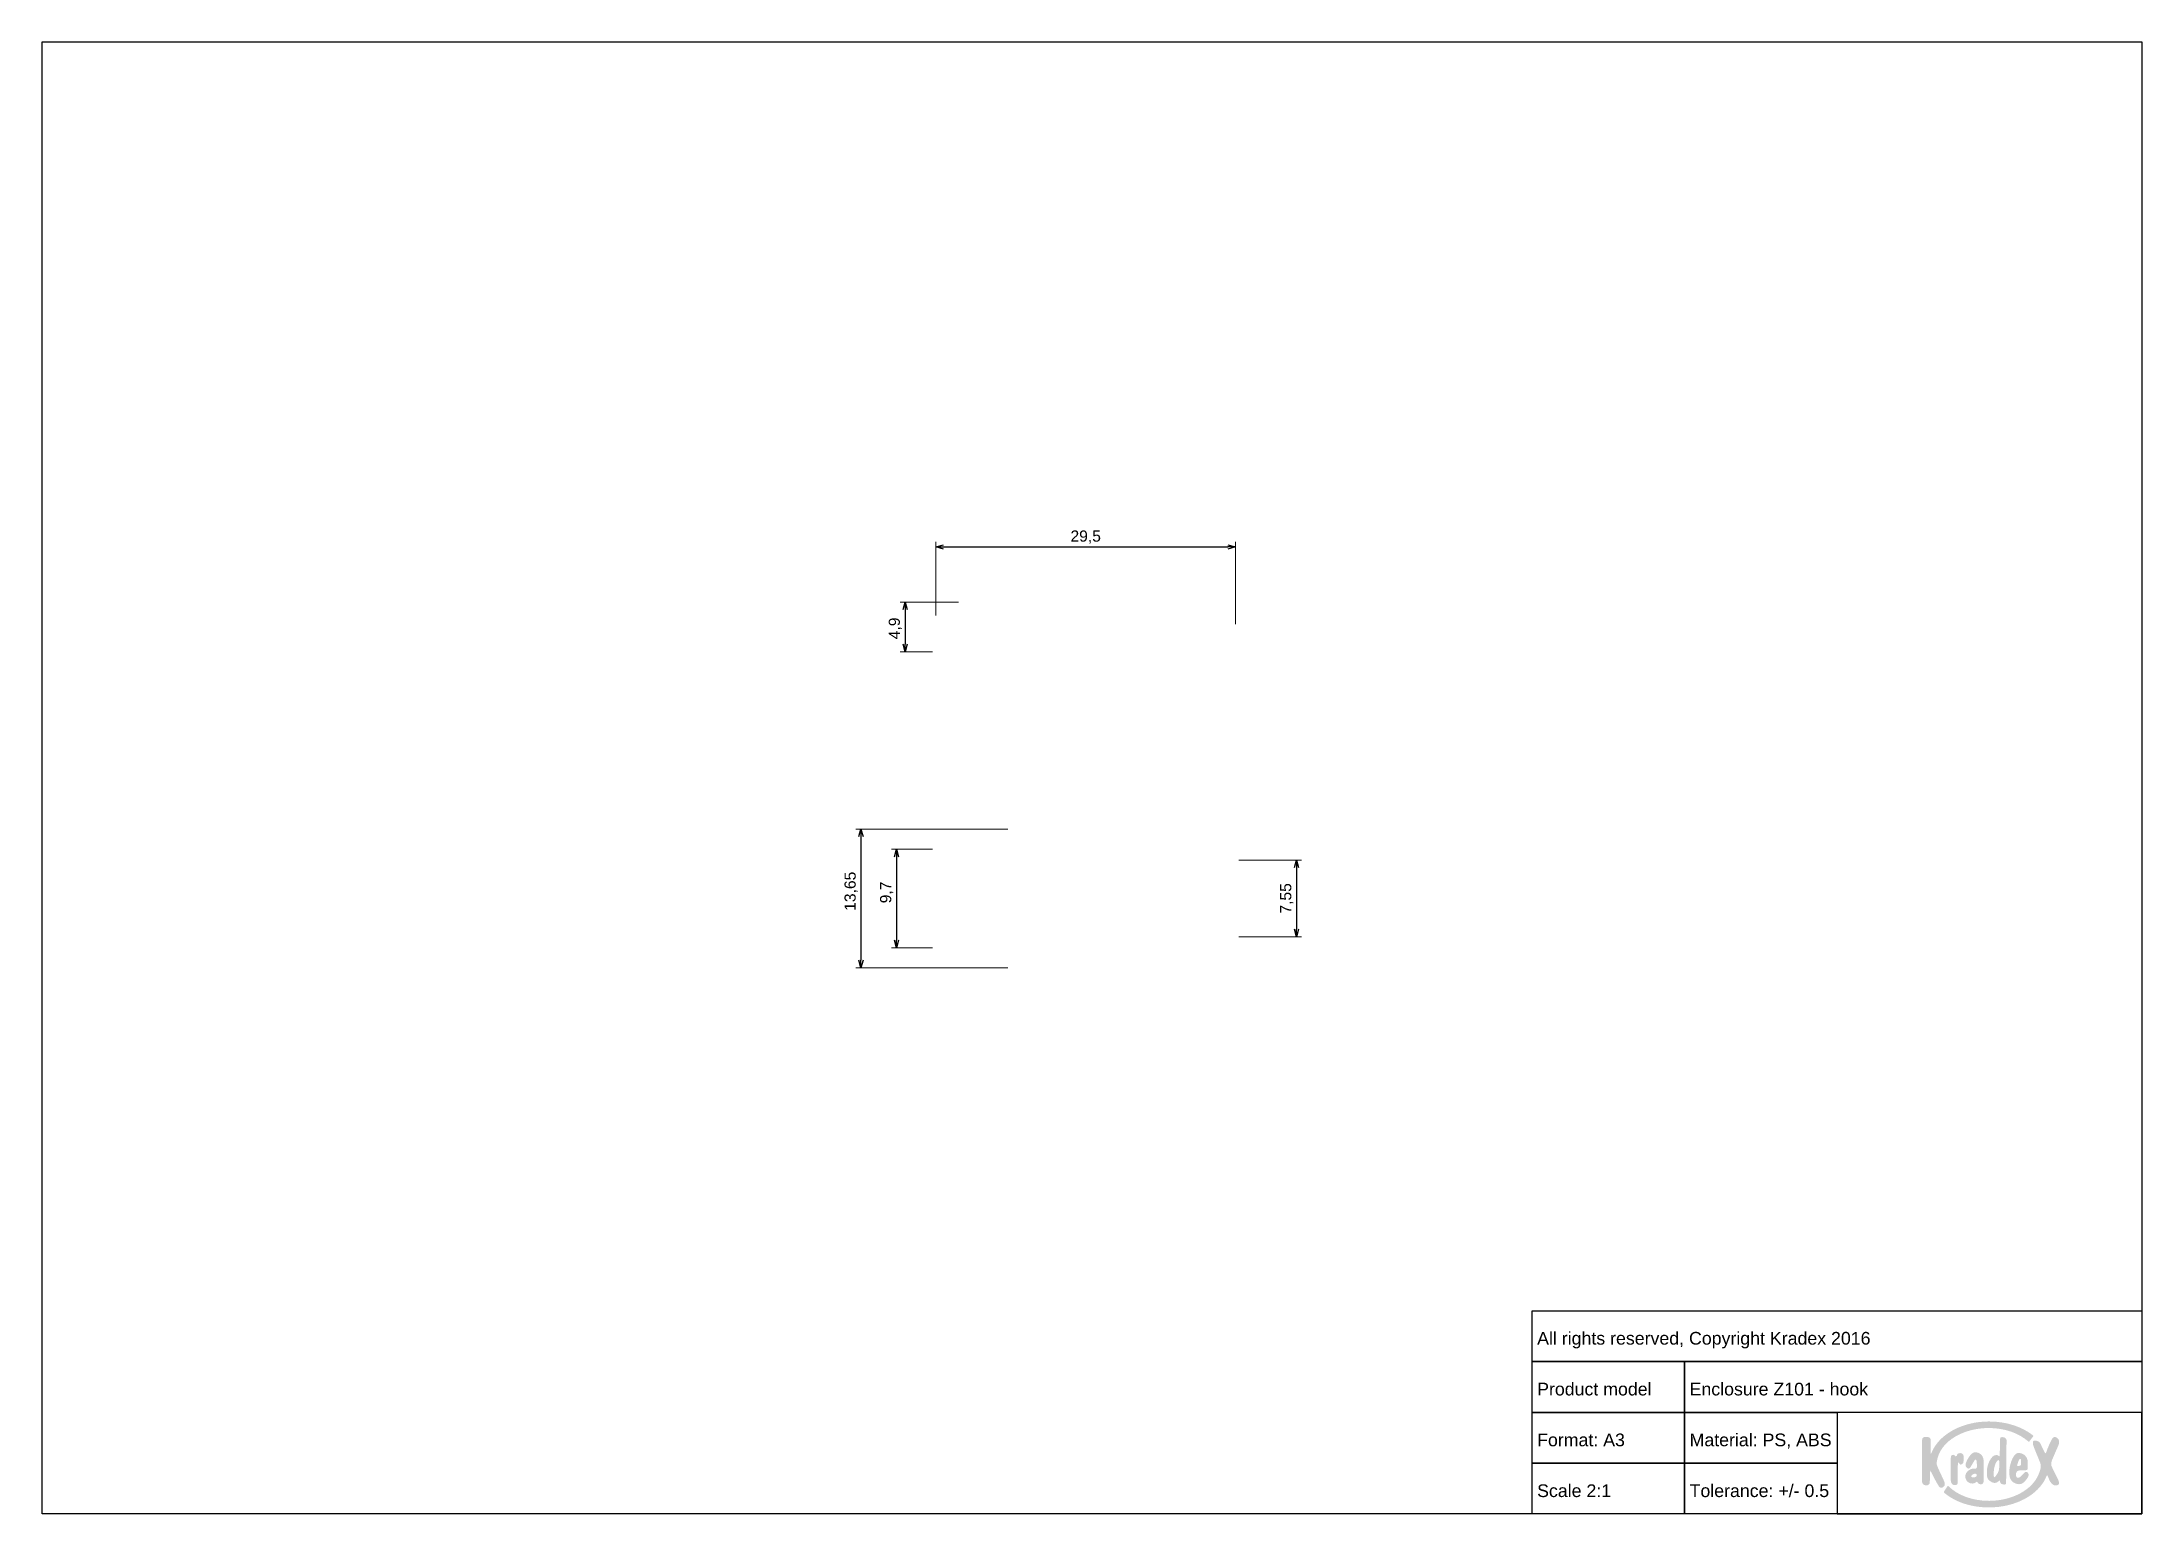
# Paper-space layout 'Hook' of a CAD drawing. Header units: millimetres. Extents: x 0 to 414, y 0 to 290.
import ezdxf

# ---------------------------------------------------------------- set-up
doc = ezdxf.new("R2010")
doc.units = ezdxf.units.MM
doc.layers.add('MD_Annotation', color=7, linetype='Continuous', lineweight=25)
doc.layers.add('Tabelka', color=7, linetype='Continuous')
doc.styles.get("Standard").update_dxf_attribs({"font": 'arial.ttf'})
doc.dimstyles.new('ISO-25', dxfattribs={"dimtxt": 2.2, "dimasz": 1.5, "dimexe": 1, "dimexo": 0.625, "dimtad": 1, "dimrnd": 0.05, "dimtxsty": 'Standard', "dimblk": 'OPEN30', "dimcen": 2.5, "dimadec": 0, "dimazin": 0, "dimtfac": 1, "dimtmove": 0, "dimatfit": 3, "dimfxl": 1, "dimlwe": 18, "dimarcsym": 0})

# ---------------------------------------------------------------- blocks, each defined once
blk = doc.blocks.new('_Open30')
at = {"color": 0, "linetype": 'ByBlock', "lineweight": -2}
for p, q in [((-1, 0.27), (0, 0)), ((0, 0), (-1, -0.27)), ((0, 0), (-1, 0))]:
    blk.add_line(p, q, dxfattribs=at)
blk = doc.blocks.new('*D27')
at = {"layer": 'Defpoints', "color": 0, "transparency": 16777216}
for p in [(235.16, 190.78), (176.16, 176.64), (235.16, 174.94)]:
    blk.add_point(p, dxfattribs=at)
at = {"layer": 'MD_Annotation', "color": 0, "lineweight": 18, "transparency": 16777216}
for p, q in [((176.16, 177.27), (176.16, 191.78)), ((235.16, 175.57), (235.16, 191.78))]:
    blk.add_line(p, q, dxfattribs=at)
at = {"layer": 'MD_Annotation', "color": 0, "lineweight": -2, "transparency": 16777216}
blk.add_line((177.66, 190.78), (233.66, 190.78), dxfattribs=at)
at = {"layer": 'MD_Annotation', "color": 0, "lineweight": -2, "transparency": 16777216, "xscale": 1.5, "yscale": 1.5, "zscale": 1.5, "rotation": 180}
blk.add_blockref('_Open30', (176.16, 190.78), dxfattribs=at)
at = {"layer": 'MD_Annotation', "color": 0, "lineweight": -2, "transparency": 16777216, "xscale": 1.5, "yscale": 1.5, "zscale": 1.5}
blk.add_blockref('_Open30', (235.16, 190.78), dxfattribs=at)
at = {"layer": 'MD_Annotation', "color": 0, "transparency": 16777216, "insert": (205.66, 192.72), "char_height": 2.2, "attachment_point": 5}
blk.add_mtext('29,5', dxfattribs=at)
blk = doc.blocks.new('*D28')
at = {"layer": 'Defpoints', "color": 0, "transparency": 16777216}
for p in [(181.26, 179.94), (170.14, 170.14), (176.16, 170.14)]:
    blk.add_point(p, dxfattribs=at)
at = {"layer": 'MD_Annotation', "color": 0, "lineweight": 18, "transparency": 16777216}
for p, q in [((180.63, 179.94), (169.14, 179.94)), ((175.53, 170.14), (169.14, 170.14))]:
    blk.add_line(p, q, dxfattribs=at)
at = {"layer": 'MD_Annotation', "color": 0, "lineweight": -2, "transparency": 16777216}
blk.add_line((170.14, 178.44), (170.14, 171.64), dxfattribs=at)
at = {"layer": 'MD_Annotation', "color": 0, "lineweight": -2, "transparency": 16777216, "xscale": 1.5, "yscale": 1.5, "zscale": 1.5}
for p, rotation in [((170.14, 179.94), 90), ((170.14, 170.14), 270)]:
    blk.add_blockref('_Open30', p, dxfattribs=dict(at, rotation=rotation))
at = {"layer": 'MD_Annotation', "color": 0, "transparency": 16777216, "insert": (168.2, 174.75), "char_height": 2.2, "attachment_point": 5, "rotation": 90}
blk.add_mtext('4,9', dxfattribs=at)
blk = doc.blocks.new('*D29')
at = {"layer": 'Defpoints', "color": 0, "transparency": 16777216}
for p in [(190.96, 135.27), (161.44, 107.97), (190.96, 107.97)]:
    blk.add_point(p, dxfattribs=at)
at = {"layer": 'MD_Annotation', "color": 0, "lineweight": 18, "transparency": 16777216}
for p, q in [((190.33, 135.27), (160.44, 135.27)), ((190.33, 107.97), (160.44, 107.97))]:
    blk.add_line(p, q, dxfattribs=at)
at = {"layer": 'MD_Annotation', "color": 0, "lineweight": -2, "transparency": 16777216}
blk.add_line((161.44, 133.77), (161.44, 109.47), dxfattribs=at)
at = {"layer": 'MD_Annotation', "color": 0, "lineweight": -2, "transparency": 16777216, "xscale": 1.5, "yscale": 1.5, "zscale": 1.5}
for p, rotation in [((161.44, 135.27), 90), ((161.44, 107.97), 270)]:
    blk.add_blockref('_Open30', p, dxfattribs=dict(at, rotation=rotation))
at = {"layer": 'MD_Annotation', "color": 0, "transparency": 16777216, "insert": (159.5, 123.03), "char_height": 2.2, "attachment_point": 5, "rotation": 90}
blk.add_mtext('13,65', dxfattribs=at)
blk = doc.blocks.new('*D213')
at = {"layer": 'Defpoints', "color": 0, "transparency": 16777216}
for p in [(176.16, 131.32), (168.44, 111.92), (176.16, 111.92)]:
    blk.add_point(p, dxfattribs=at)
at = {"layer": 'MD_Annotation', "color": 0, "lineweight": 18, "transparency": 16777216}
for p, q in [((175.53, 131.32), (167.44, 131.32)), ((175.53, 111.92), (167.44, 111.92))]:
    blk.add_line(p, q, dxfattribs=at)
at = {"layer": 'MD_Annotation', "color": 0, "lineweight": -2, "transparency": 16777216}
blk.add_line((168.44, 129.82), (168.44, 113.42), dxfattribs=at)
at = {"layer": 'MD_Annotation', "color": 0, "lineweight": -2, "transparency": 16777216, "xscale": 1.5, "yscale": 1.5, "zscale": 1.5}
for p, rotation in [((168.44, 131.32), 90), ((168.44, 111.92), 270)]:
    blk.add_blockref('_Open30', p, dxfattribs=dict(at, rotation=rotation))
at = {"layer": 'MD_Annotation', "color": 0, "transparency": 16777216, "insert": (166.5, 122.79), "char_height": 2.2, "attachment_point": 5, "rotation": 90}
blk.add_mtext('9,7', dxfattribs=at)
blk = doc.blocks.new('*D214')
at = {"layer": 'Defpoints', "color": 0, "transparency": 16777216}
for p in [(235.16, 129.17), (235.16, 114.07), (247.16, 114.07)]:
    blk.add_point(p, dxfattribs=at)
at = {"layer": 'MD_Annotation', "color": 0, "lineweight": 18, "transparency": 16777216}
for p, q in [((235.78, 129.17), (248.16, 129.17)), ((235.78, 114.07), (248.16, 114.07))]:
    blk.add_line(p, q, dxfattribs=at)
at = {"layer": 'MD_Annotation', "color": 0, "lineweight": -2, "transparency": 16777216}
blk.add_line((247.16, 127.67), (247.16, 115.57), dxfattribs=at)
at = {"layer": 'MD_Annotation', "color": 0, "lineweight": -2, "transparency": 16777216, "xscale": 1.5, "yscale": 1.5, "zscale": 1.5}
for p, rotation in [((247.16, 129.17), 90), ((247.16, 114.07), 270)]:
    blk.add_blockref('_Open30', p, dxfattribs=dict(at, rotation=rotation))
at = {"layer": 'MD_Annotation', "color": 0, "transparency": 16777216, "insert": (245.22, 121.62), "char_height": 2.2, "attachment_point": 5, "rotation": 90}
blk.add_mtext('7,55', dxfattribs=at)

psp = doc.layouts.new('Hook')

# ---------------------------------------------------------------- hatches: boundary and pattern name
at = {"layer": 'Tabelka', "true_color": 0x00539f}
h = psp.add_hatch(color=154, dxfattribs=at)
h.dxf.hatch_style = 2
edge = h.paths.add_edge_path()
edge.add_spline(control_points=[(374.452, 7.247), (374.452, 7.247), (373.51, 9.264), (373.51, 9.264), (373.027, 10.278), (373.135, 10.371), (373.142, 10.652), (373.153, 10.78), (373.198, 11.025), (373.272, 11.395), (374.146, 14.885), (378.349, 17.396), (383.431, 17.396), (386.539, 17.396), (389.31, 16.365), (391.14, 14.764), (391.212, 14.701), (391.303, 14.674), (391.367, 14.764), (391.407, 14.82), (392.038, 15.653), (392.08, 15.707), (392.146, 15.792), (392.165, 15.888), (392.046, 15.98), (389.902, 17.647), (386.835, 18.687), (383.431, 18.687), (378.361, 18.687), (374.042, 16.376), (372.395, 13.137), (372.349, 13.042), (372.337, 13.015), (372.282, 12.902), (371.992, 12.2), (371.912, 12.087), (371.925, 12.885), (371.925, 12.885), (371.954, 15.023), (371.954, 15.023), (371.962, 15.529), (371.572, 15.657), (370.946, 15.643), (370.473, 15.632), (370.267, 15.43), (370.265, 15.079), (370.265, 15.079), (370.237, 6.899), (370.237, 6.899), (370.236, 6.511), (370.504, 6.128), (371.014, 6.11), (371.55, 6.091), (371.745, 6.413), (371.758, 6.673), (371.809, 7.708), (371.835, 8.228), (371.835, 8.551), (371.822, 9.37), (371.941, 8.97), (372.117, 8.593), (372.491, 7.782), (373.016, 6.81), (373.551, 5.937), (373.732, 5.642), (374.111, 5.562), (374.417, 5.765), (374.999, 6.148), (374.635, 6.841), (374.452, 7.247), (374.452, 7.247), (374.452, 7.247), (374.452, 7.247)], knot_values=[0, 0, 0, 0, 1, 1, 1, 2, 2, 2, 3, 3, 3, 4, 4, 4, 5, 5, 5, 6, 6, 6, 7, 7, 7, 8, 8, 8, 9, 9, 9, 10, 10, 10, 11, 11, 11, 12, 12, 12, 13, 13, 13, 14, 14, 14, 15, 15, 15, 16, 16, 16, 17, 17, 17, 18, 18, 18, 19, 19, 19, 20, 20, 20, 21, 21, 21, 22, 22, 22, 23, 23, 23, 24, 24, 24, 24], degree=3, periodic=0)
edge = h.paths.add_edge_path()
edge.add_spline(control_points=[(377.608, 10.37), (377.838, 9.943), (378.434, 10.331), (378.434, 10.967), (378.434, 11.118), (378.434, 11.762), (378.434, 11.762), (378.434, 12.235), (378.124, 12.461), (377.8, 12.461), (377.45, 12.461), (377.269, 12.368), (377.164, 12.19), (377.123, 12.12), (377.078, 11.803), (376.901, 11.82), (376.725, 11.838), (376.678, 12.118), (376.371, 12.125), (376.119, 12.125), (375.9, 11.996), (375.9, 11.471), (375.9, 11.471), (375.9, 7.082), (375.9, 7.082), (375.9, 6.713), (376.107, 6.146), (376.65, 6.146), (377.151, 6.146), (377.263, 6.431), (377.267, 6.631), (377.267, 6.631), (377.259, 8.829), (377.281, 9.924), (377.294, 10.585), (377.357, 10.834), (377.608, 10.37), (377.608, 10.37), (377.608, 10.37), (377.608, 10.37)], knot_values=[0, 0, 0, 0, 1, 1, 1, 2, 2, 2, 3, 3, 3, 4, 4, 4, 5, 5, 5, 6, 6, 6, 7, 7, 7, 8, 8, 8, 9, 9, 9, 10, 10, 10, 11, 11, 11, 12, 12, 12, 13, 13, 13, 13], degree=3, periodic=0)
edge = h.paths.add_edge_path()
edge.add_spline(control_points=[(380.165, 9.394), (379.577, 9.272), (378.815, 8.763), (378.76, 8.009), (378.687, 7.019), (379.545, 6.261), (380.473, 6.521), (380.938, 6.651), (380.932, 6.996), (381.167, 6.685), (381.288, 6.524), (381.455, 6.324), (381.767, 6.324), (382.111, 6.324), (382.288, 6.449), (382.342, 6.756), (382.414, 7.162), (382.367, 10.996), (382.344, 11.135), (382.272, 11.581), (382.134, 11.939), (381.864, 12.184), (381.591, 12.432), (381.011, 12.684), (380.633, 12.632), (379.928, 12.535), (379.361, 11.557), (379.097, 11.03), (379.001, 10.839), (378.614, 10.007), (378.904, 9.718), (378.904, 9.718), (379.067, 9.554), (379.067, 9.554), (379.309, 9.313), (379.619, 9.428), (379.747, 9.644), (379.747, 9.644), (380.288, 10.546), (380.554, 11), (380.653, 11.169), (381.053, 11.684), (381.057, 9.98), (381.059, 9.128), (380.826, 9.532), (380.165, 9.394), (380.165, 9.394), (380.165, 9.394), (380.165, 9.394)], knot_values=[0, 0, 0, 0, 1, 1, 1, 2, 2, 2, 3, 3, 3, 4, 4, 4, 5, 5, 5, 6, 6, 6, 7, 7, 7, 8, 8, 8, 9, 9, 9, 10, 10, 10, 11, 11, 11, 12, 12, 12, 13, 13, 13, 14, 14, 14, 15, 15, 15, 16, 16, 16, 16], degree=3, periodic=0)
edge = h.paths.add_edge_path()
edge.add_spline(control_points=[(380.55, 7.685), (380.17, 7.64), (379.676, 7.724), (380.037, 8.112), (380.264, 8.356), (380.451, 8.375), (380.704, 8.406), (381.134, 8.461), (381.163, 7.757), (380.55, 7.685)], knot_values=[0, 0, 0, 0, 1, 1, 1, 2, 2, 2, 3, 3, 3, 3], degree=3, periodic=0)
edge = h.paths.add_edge_path()
edge.add_spline(control_points=[(386.436, 6.264), (386.726, 6.264), (386.787, 6.337), (386.789, 6.545), (386.789, 6.545), (386.872, 14.992), (386.872, 14.992), (386.876, 15.463), (386.311, 15.61), (386.01, 15.61), (385.765, 15.61), (385.612, 15.51), (385.606, 15.237), (385.606, 15.237), (385.524, 11.821), (385.524, 11.821), (384.117, 12.96), (382.998, 10.249), (382.998, 8.874), (382.998, 7.5), (383.095, 7.397), (383.507, 7.056), (383.832, 6.787), (384.125, 6.601), (384.497, 6.601), (384.773, 6.601), (384.945, 6.647), (385.234, 6.869), (385.523, 7.091), (385.609, 7.106), (385.609, 7.106), (385.609, 7.106), (385.609, 6.815), (385.609, 6.815), (385.609, 6.52), (385.959, 6.264), (386.436, 6.264)], knot_values=[0, 0, 0, 0, 1, 1, 1, 2, 2, 2, 3, 3, 3, 4, 4, 4, 5, 5, 5, 6, 6, 6, 7, 7, 7, 8, 8, 8, 9, 9, 9, 10, 10, 10, 11, 11, 11, 12, 12, 12, 12], degree=3, periodic=0)
edge = h.paths.add_edge_path()
edge.add_spline(control_points=[(385.17, 8.585), (384.418, 7.345), (384.346, 7.496), (384.346, 8.453), (384.346, 10.036), (384.959, 11.08), (385.306, 11.08), (385.388, 11.08), (385.44, 10.996), (385.44, 10.82), (385.44, 10.083), (385.516, 9.157), (385.17, 8.585), (385.17, 8.585), (385.17, 8.585), (385.17, 8.585)], knot_values=[0, 0, 0, 0, 1, 1, 1, 2, 2, 2, 3, 3, 3, 4, 4, 4, 5, 5, 5, 5], degree=3, periodic=0)
edge = h.paths.add_edge_path()
edge.add_spline(control_points=[(389.544, 9.05), (389.544, 9.05), (390.668, 9.092), (390.668, 9.092), (390.952, 9.125), (391.052, 9.194), (391.052, 9.524), (391.052, 9.524), (391.052, 10.742), (391.052, 10.742), (391.052, 11.404), (390.623, 11.908), (390.374, 12.101), (390.128, 12.291), (389.649, 12.507), (389.26, 12.489), (388.533, 12.482), (388.033, 11.501), (387.809, 10.83), (387.554, 10.063), (387.405, 9.514), (387.405, 8.437), (387.405, 7.36), (387.959, 6.874), (388.184, 6.726), (388.972, 6.205), (389.776, 6.231), (390.248, 6.702), (390.551, 7.005), (390.982, 7.386), (391.181, 7.959), (391.243, 8.113), (391.246, 8.413), (391.074, 8.585), (390.884, 8.781), (390.64, 8.864), (390.382, 8.605), (390.382, 8.605), (389.592, 7.792), (389.592, 7.792), (389.128, 7.315), (388.569, 7.732), (388.724, 8.405), (388.852, 8.971), (389.117, 9.035), (389.544, 9.05)], knot_values=[0, 0, 0, 0, 1, 1, 1, 2, 2, 2, 3, 3, 3, 4, 4, 4, 5, 5, 5, 6, 6, 6, 7, 7, 7, 8, 8, 8, 9, 9, 9, 10, 10, 10, 11, 11, 11, 12, 12, 12, 13, 13, 13, 14, 14, 14, 15, 15, 15, 15], degree=3, periodic=0)
edge = h.paths.add_edge_path()
edge.add_spline(control_points=[(388.976, 10.194), (389.088, 10.498), (389.315, 11.344), (389.582, 11.334), (389.673, 11.33), (389.735, 11.217), (389.742, 11.048), (389.756, 10.711), (389.736, 10.617), (389.736, 10.353), (389.736, 10.15), (389.717, 10.055), (389.545, 9.997), (389.104, 9.847), (388.866, 9.9), (388.976, 10.194), (388.976, 10.194), (388.976, 10.194), (388.976, 10.194)], knot_values=[0, 0, 0, 0, 1, 1, 1, 2, 2, 2, 3, 3, 3, 4, 4, 4, 5, 5, 5, 6, 6, 6, 6], degree=3, periodic=0)
edge = h.paths.add_edge_path()
edge.add_spline(control_points=[(395.909, 9.505), (395.58, 10.17), (395.521, 10.399), (396.017, 11.544), (396.017, 11.544), (397.075, 13.987), (397.075, 13.987), (397.276, 14.452), (397.314, 15.056), (396.91, 15.383), (396.171, 15.981), (395.884, 15.561), (395.182, 13.92), (394.441, 12.19), (394.691, 12.038), (394.19, 12.97), (394.19, 12.97), (393.561, 14.285), (393.561, 14.285), (393.348, 14.731), (392.954, 14.862), (392.635, 14.925), (391.883, 15.072), (391.926, 14.431), (392.334, 13.418), (392.334, 13.418), (393.15, 11.397), (393.15, 11.397), (393.504, 10.519), (393.749, 10.137), (393.528, 9.3), (393.45, 9.005), (393.356, 8.725), (393.251, 8.454), (393.229, 8.395), (393.222, 8.379), (393.18, 8.277), (391.977, 5.275), (387.992, 3.064), (383.431, 3.064), (380.159, 3.064), (377.271, 4.147), (375.478, 5.923), (375.405, 5.993), (375.315, 5.997), (375.241, 5.919), (375.178, 5.827), (374.589, 4.946), (374.547, 4.876), (374.505, 4.806), (374.533, 4.711), (374.583, 4.67), (376.859, 2.78), (379.906, 1.773), (383.431, 1.773), (388.624, 1.773), (393.017, 4.204), (394.582, 7.56), (394.601, 7.601), (394.625, 7.653), (394.647, 7.71), (394.981, 8.657), (394.934, 7.701), (395.507, 6.777), (395.999, 5.985), (396.545, 6.083), (396.877, 6.157), (397.322, 6.256), (397.299, 6.695), (396.945, 7.408), (396.945, 7.408), (395.909, 9.505), (395.909, 9.505), (395.909, 9.505), (395.909, 9.505), (395.909, 9.505)], knot_values=[0, 0, 0, 0, 1, 1, 1, 2, 2, 2, 3, 3, 3, 4, 4, 4, 5, 5, 5, 6, 6, 6, 7, 7, 7, 8, 8, 8, 9, 9, 9, 10, 10, 10, 11, 11, 11, 12, 12, 12, 13, 13, 13, 14, 14, 14, 15, 15, 15, 16, 16, 16, 17, 17, 17, 18, 18, 18, 19, 19, 19, 20, 20, 20, 21, 21, 21, 22, 22, 22, 23, 23, 23, 24, 24, 24, 25, 25, 25, 25], degree=3, periodic=0)

# ---------------------------------------------------------------- linework, layer by layer
at = {"layer": 'Tabelka'}
for points in [[(0.272, 290.149), (413.528, 290.149), (413.528, 0.477), (0.272, 0.477)], [(413.528, 30.477), (293.528, 30.477), (293.528, 40.477), (413.528, 40.477)], [(323.528, 20.477), (293.528, 20.477), (293.528, 30.477), (323.528, 30.477)], [(413.528, 20.477), (323.528, 20.477), (323.528, 30.477), (413.528, 30.477)], [(323.528, 10.477), (293.528, 10.477), (293.528, 20.477), (323.528, 20.477)], [(353.528, 10.477), (323.528, 10.477), (323.528, 20.477), (353.528, 20.477)], [(413.528, 20.477), (353.528, 20.477), (353.528, 0.477), (413.528, 0.477)], [(323.528, 0.477), (293.528, 0.477), (293.528, 10.477), (323.528, 10.477)], [(353.528, 0.477), (323.528, 0.477), (323.528, 10.477), (353.528, 10.477)]]:
    psp.add_lwpolyline(points, close=True, dxfattribs=at)

# ---------------------------------------------------------------- texts
at = {"insert": (293.528, 40.477), "char_height": 2.5, "attachment_point": 1}
psp.add_mtext_dynamic_manual_height_columns('\\P All rights reserved, Copyright Kradex 2016', width=120, gutter_width=12.5, heights=[0], dxfattribs=at)
at = {"layer": 'Tabelka', "char_height": 2.5, "attachment_point": 1}
for s, width, heights, insert in [('\\pi15;\\P\\pi0; Product model', 30, [9.962], (293.528, 30.477)), ('\\P Enclosure Z101 - hook ', 90, [7.412], (323.528, 30.477)), ('\\P Format: A3', 30, [0], (293.528, 20.477)), ('\\P Material: PS, ABS', 30, [0], (323.528, 20.477)), ('\\P Scale 2:1', 30, [0], (293.528, 10.477)), ('\\P Tolerance: +/- 0.5', 30, [0], (323.528, 10.477))]:
    psp.add_mtext_dynamic_manual_height_columns(s, width=width, gutter_width=12.5, heights=heights, dxfattribs=dict(at, insert=insert))

# ---------------------------------------------------------------- dimensions: what is measured, and where the dimension line sits
at = {"layer": 'MD_Annotation'}
for base, p1, p2, angle, picture, middle in [((235.158, 190.777), (176.158, 176.64), (235.158, 174.94), 180, '*D27', (205.658, 190.777)), ((170.143, 170.14), (181.258, 179.94), (176.158, 170.14), 270, '*D28', (170.143, 174.753)), ((161.444, 107.971), (190.958, 135.271), (190.958, 107.971), 270, '*D29', (161.444, 123.034)), ((168.444, 111.921), (176.158, 131.321), (176.158, 111.921), 270, '*D213', (168.444, 122.788))]:
    dim = psp.add_linear_dim(base=base, p1=p1, p2=p2, angle=angle, dimstyle='ISO-25', override={"dimlfac": -0.5}, dxfattribs=at)
    dim.commit()
    dim.dimension.update_dxf_attribs({"geometry": picture, "text_midpoint": middle, "dimtype": 160})
dim = psp.add_linear_dim(base=(247.158, 114.071), p1=(235.158, 129.171), p2=(235.158, 114.071), angle=90, dimstyle='ISO-25', override={"dimlfac": -0.5}, dxfattribs=at)
dim.commit()
dim.dimension.update_dxf_attribs({"geometry": '*D214', "text_midpoint": (245.215, 121.621)})

doc.saveas('drawing.dxf')
